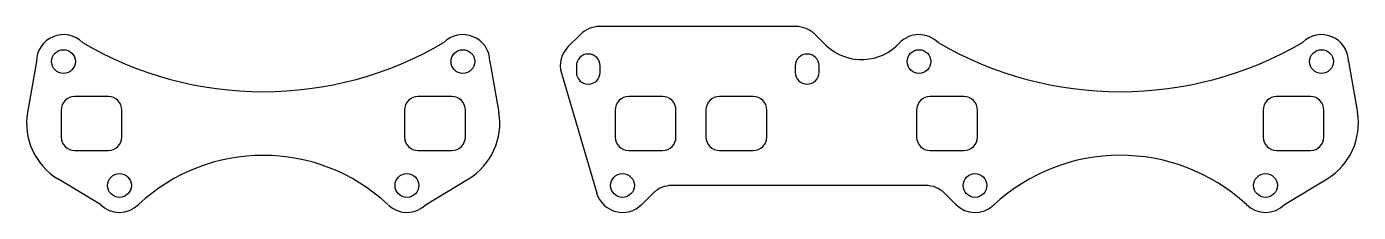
# Model space of a CAD drawing. Extents: x 255.4 to 280, y 184.9 to 188.3.
import ezdxf

# ---------------------------------------------------------------- set-up
doc = ezdxf.new("R2010")
doc.units = 0
doc.header["$MEASUREMENT"] = 0
doc.layers.add('CUT', color=13, linetype='CONTINUOUS')

msp = doc.modelspace()

# ---------------------------------------------------------------- linework, layer by layer
at = {"layer": 'CUT', "color": 7, "linetype": 'CONTINUOUS', "ltscale": 12}
for p, q in [((269.638, 188.35), (266.002, 188.35)), ((265.649, 188.203), (265.423, 187.977)), ((269.992, 188.203), (270.21, 187.985)), ((255.583, 187.7), (255.419, 186.755)), ((263.975, 187.7), (264.14, 186.755)), ((265.575, 187.62), (265.575, 187.5)), ((266.015, 187.5), (266.015, 187.62)), ((269.625, 187.62), (269.625, 187.5)), ((270.065, 187.5), (270.065, 187.62)), ((279.863, 187.7), (280.028, 186.755)), ((265.297, 187.483), (265.95, 185.259)), ((256.914, 187.05), (256.289, 187.05)), ((263.27, 187.05), (262.645, 187.05)), ((267.168, 187.05), (266.543, 187.05)), ((268.848, 187.05), (268.223, 187.05)), ((272.746, 187.05), (272.121, 187.05)), ((279.158, 187.05), (278.533, 187.05)), ((256.039, 186.8), (256.039, 186.3)), ((257.164, 186.3), (257.164, 186.8)), ((262.395, 186.8), (262.395, 186.3)), ((263.52, 186.3), (263.52, 186.8)), ((266.293, 186.8), (266.293, 186.3)), ((267.418, 186.3), (267.418, 186.8)), ((267.973, 186.8), (267.973, 186.3)), ((269.098, 186.3), (269.098, 186.8)), ((271.871, 186.8), (271.871, 186.3)), ((272.996, 186.3), (272.996, 186.8)), ((278.283, 186.8), (278.283, 186.3)), ((279.408, 186.3), (279.408, 186.8)), ((256.289, 186.05), (256.914, 186.05)), ((262.645, 186.05), (263.27, 186.05)), ((266.543, 186.05), (267.168, 186.05)), ((268.223, 186.05), (268.848, 186.05)), ((272.121, 186.05), (272.746, 186.05)), ((278.533, 186.05), (279.158, 186.05)), ((256.766, 185.046), (255.979, 185.524)), ((262.793, 185.046), (263.58, 185.524)), ((272.037, 185.4), (267.344, 185.4)), ((278.681, 185.046), (279.468, 185.524)), ((266.783, 185.046), (266.99, 185.253)), ((272.598, 185.046), (272.391, 185.253))]:
    msp.add_line(p, q, dxfattribs=at)
for centre in [(256.083, 187.7), (263.475, 187.7), (271.915, 187.7), (279.363, 187.7), (257.119, 185.4), (262.439, 185.4), (266.429, 185.4), (272.951, 185.4), (278.327, 185.4)]:
    msp.add_circle(centre, 0.22, dxfattribs=at)
for centre, radius, start, end in [((266.002, 187.85), 0.5, 90, 135), ((269.638, 187.85), 0.5, 45, 90), ((256.083, 187.7), 0.5, 45, 180), ((259.779, 193.711), 6.571, 239.4267, 300.5733), ((263.475, 187.7), 0.5, 0, 135), ((270.852, 188.697), 0.959, 228.0103, 317.7975), ((271.915, 187.7), 0.5, 45, 136.8386), ((275.639, 193.814), 6.674, 239.6689, 300.3311), ((279.363, 187.7), 0.5, 360, 495), ((265.777, 187.624), 0.5, 135, 196.3579), ((265.795, 187.62), 0.22, 0, 180), ((269.845, 187.62), 0.22, 0, 180), ((265.795, 187.5), 0.22, 180, 360), ((269.845, 187.5), 0.22, 180, 360), ((256.289, 186.8), 0.25, 90, 180), ((256.914, 186.8), 0.25, 0, 90), ((262.645, 186.8), 0.25, 90, 180), ((263.27, 186.8), 0.25, 0, 90), ((266.543, 186.8), 0.25, 90, 180), ((267.168, 186.8), 0.25, 0, 90), ((268.223, 186.8), 0.25, 90, 180), ((268.848, 186.8), 0.25, 0, 90), ((272.121, 186.8), 0.25, 90, 180), ((272.746, 186.8), 0.25, 0, 90), ((278.533, 186.8), 0.25, 90, 180), ((279.158, 186.8), 0.25, 0, 90), ((256.601, 186.55), 1.2, 170.1335, 238.7441), ((262.957, 186.55), 1.2, 301.2559, 369.8665), ((278.845, 186.55), 1.2, 301.2559, 369.8665), ((256.289, 186.3), 0.25, 180, 270), ((256.914, 186.3), 0.25, 270, 360), ((262.645, 186.3), 0.25, 180, 270), ((263.27, 186.3), 0.25, 270, 360), ((266.543, 186.3), 0.25, 180, 270), ((267.168, 186.3), 0.25, 270, 360), ((268.223, 186.3), 0.25, 180, 270), ((268.848, 186.3), 0.25, 270, 360), ((272.121, 186.3), 0.25, 180, 270), ((272.746, 186.3), 0.25, 270, 360), ((278.533, 186.3), 0.25, 180, 270), ((279.158, 186.3), 0.25, 270, 360), ((259.779, 182.591), 3.368, 46.7843, 133.2157), ((275.64, 182.521), 3.439, 47.2529, 133.2019), ((267.344, 184.9), 0.5, 90, 135), ((272.037, 184.9), 0.5, 45, 90), ((266.429, 185.4), 0.5, 196.3579, 315), ((257.119, 185.4), 0.5, 225, 315), ((262.439, 185.4), 0.5, 226.5537, 315), ((272.951, 185.4), 0.5, 225, 313.0366), ((278.327, 185.4), 0.5, 225, 315)]:
    msp.add_arc(centre, radius, start, end, dxfattribs=at)

doc.saveas('drawing.dxf')
